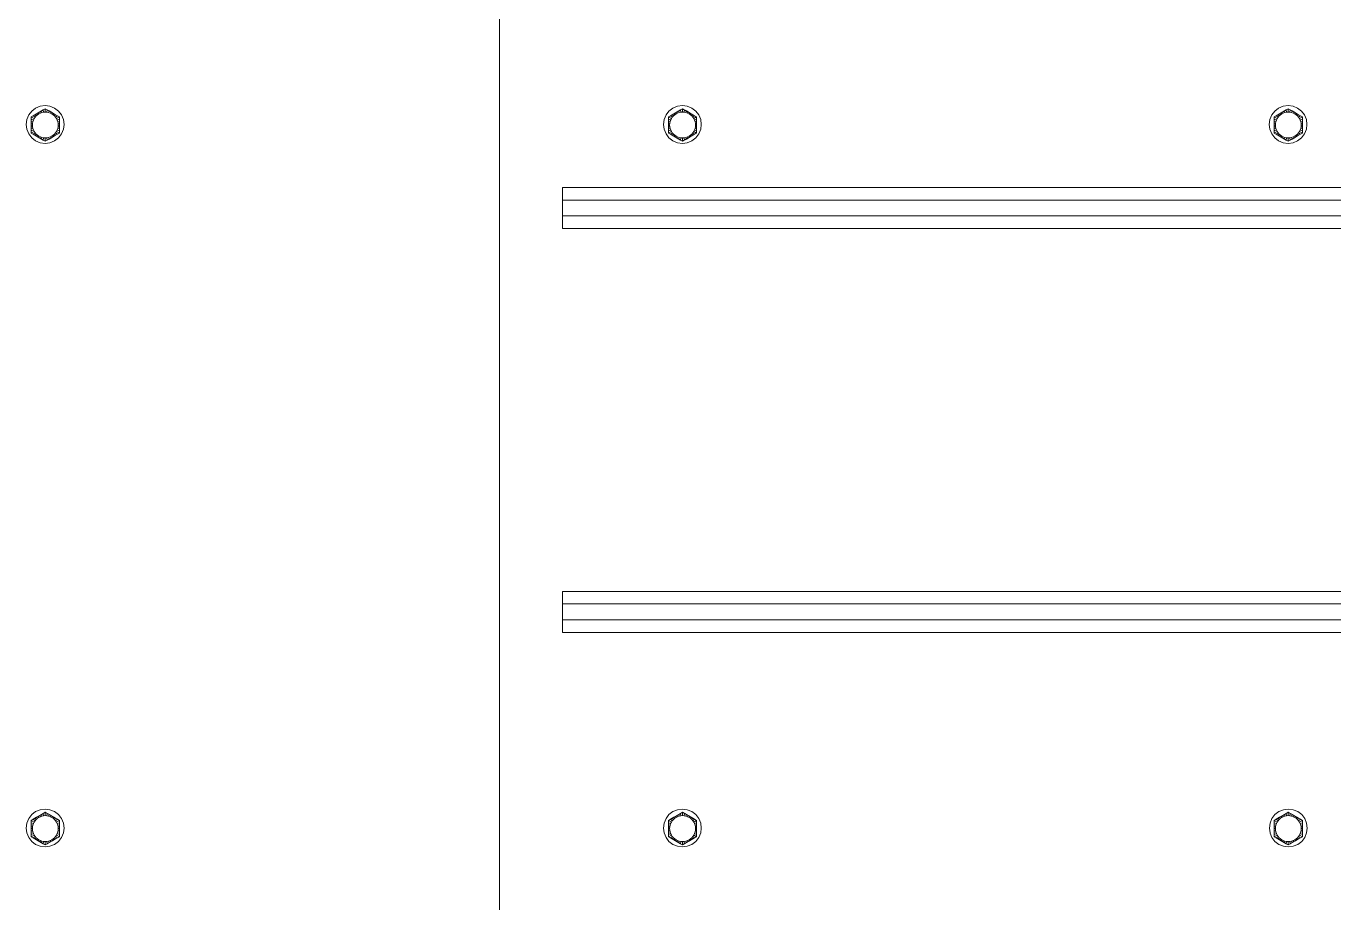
# Model space of a CAD drawing. Header units: inches. Extents: x -827 to 154, y -802 to 207.
# Drawn here: x -173.65 to -147.74, y -164.58 to -147.22 of the extents above; entities that cross this region are included whole.
import ezdxf

# ---------------------------------------------------------------- set-up
doc = ezdxf.new("R2010")
doc.units = ezdxf.units.IN
doc.header["$MEASUREMENT"] = 0
doc.layers.add('Layer0', color=7, linetype='Continuous', lineweight=9)
doc.layers.add('Shop_Sabre_RC-8_CNC_Router_skp', color=8, linetype='Continuous', lineweight=9)

# ---------------------------------------------------------------- blocks, each defined once
blk = doc.blocks.new('Shop_Sabre_RC-8_CNC_Router_skp_9-V86-Level 1')
at = {"layer": 'Layer0'}
for p, q in [((96.006, 2.445), (95.966, 2.423)), ((95.966, 2.423), (96.006, 2.445)), ((95.966, 2.377), (95.966, 2.423)), ((96.023, 2.39), (95.966, 2.423)), ((95.966, 2.377), (95.966, 2.423)), ((96.023, 2.39), (95.966, 2.423)), ((95.966, 2.377), (95.966, 2.101)), ((95.966, 2.377), (96.008, 2.36)), ((95.966, 2.377), (95.966, 2.336)), ((95.966, 2.377), (96.008, 2.36)), ((95.966, 2.101), (95.966, 2.377)), ((95.966, 2.336), (95.966, 2.377)), ((95.998, 2.328), (95.966, 2.336)), ((95.966, 2.299), (95.966, 2.336)), ((95.998, 2.328), (95.966, 2.336)), ((95.966, 2.299), (95.966, 2.336)), ((96.008, 2.36), (95.998, 2.328)), ((95.998, 2.328), (96.008, 2.36)), ((95.998, 2.328), (96.008, 2.36)), ((95.998, 2.328), (96.008, 2.36)), ((96.006, 2.445), (96.245, 2.583)), ((96.245, 2.583), (96.006, 2.445)), ((96.041, 2.466), (96.006, 2.445)), ((96.006, 2.445), (96.041, 2.466)), ((96.042, 2.418), (96.006, 2.445)), ((96.006, 2.445), (96.042, 2.418)), ((96.008, 2.36), (96.023, 2.39)), ((96.023, 2.39), (96.008, 2.36)), ((96.023, 2.39), (96.042, 2.418)), ((96.023, 2.39), (96.042, 2.418)), ((96.074, 2.485), (96.041, 2.466)), ((96.041, 2.466), (96.074, 2.485)), ((96.041, 2.466), (96.064, 2.443)), ((96.064, 2.443), (96.041, 2.466)), ((96.042, 2.418), (96.064, 2.443)), ((96.042, 2.418), (96.064, 2.443)), ((96.064, 2.443), (96.089, 2.465)), ((96.064, 2.443), (96.089, 2.465)), ((96.105, 2.503), (96.074, 2.485)), ((96.074, 2.485), (96.105, 2.503)), ((96.074, 2.485), (96.089, 2.465)), ((96.089, 2.465), (96.074, 2.485)), ((96.089, 2.465), (96.108, 2.477)), ((96.089, 2.465), (96.108, 2.477)), ((96.137, 2.521), (96.105, 2.503)), ((96.137, 2.521), (96.105, 2.503)), ((96.105, 2.503), (96.117, 2.483)), ((96.117, 2.483), (96.105, 2.503)), ((96.108, 2.477), (96.117, 2.483)), ((96.108, 2.477), (96.117, 2.483)), ((96.117, 2.483), (96.147, 2.498)), ((96.117, 2.483), (96.147, 2.498)), ((96.17, 2.54), (96.137, 2.521)), ((96.17, 2.54), (96.137, 2.521)), ((96.137, 2.521), (96.147, 2.498)), ((96.147, 2.498), (96.137, 2.521)), ((96.147, 2.498), (96.179, 2.509)), ((96.147, 2.498), (96.179, 2.509)), ((96.205, 2.561), (96.17, 2.54)), ((96.205, 2.561), (96.17, 2.54)), ((96.179, 2.509), (96.17, 2.54)), ((96.17, 2.54), (96.179, 2.509)), ((96.179, 2.509), (96.211, 2.515)), ((96.179, 2.509), (96.211, 2.515)), ((96.245, 2.583), (96.205, 2.561)), ((96.245, 2.583), (96.205, 2.561)), ((96.211, 2.515), (96.205, 2.561)), ((96.205, 2.561), (96.211, 2.515)), ((96.211, 2.515), (96.245, 2.518)), ((96.211, 2.515), (96.245, 2.518)), ((96.245, 2.583), (96.245, 2.518)), ((96.245, 2.518), (96.245, 2.583)), ((96.284, 2.561), (96.245, 2.583)), ((96.245, 2.583), (96.284, 2.561)), ((96.245, 2.518), (96.278, 2.515)), ((96.245, 2.518), (96.278, 2.515)), ((96.284, 2.561), (96.278, 2.515)), ((96.284, 2.561), (96.278, 2.515)), ((96.278, 2.515), (96.311, 2.509)), ((96.311, 2.509), (96.278, 2.515)), ((96.284, 2.561), (96.484, 2.445)), ((96.484, 2.445), (96.284, 2.561)), ((96.284, 2.561), (96.319, 2.54)), ((96.284, 2.561), (96.319, 2.54)), ((96.311, 2.509), (96.319, 2.54)), ((96.319, 2.54), (96.311, 2.509)), ((96.311, 2.509), (96.343, 2.498)), ((96.343, 2.498), (96.311, 2.509)), ((96.319, 2.54), (96.352, 2.521)), ((96.319, 2.54), (96.352, 2.521)), ((96.352, 2.521), (96.343, 2.498)), ((96.343, 2.498), (96.352, 2.521)), ((96.343, 2.498), (96.373, 2.483)), ((96.373, 2.483), (96.343, 2.498)), ((96.352, 2.521), (96.384, 2.503)), ((96.352, 2.521), (96.384, 2.503)), ((96.384, 2.503), (96.373, 2.483)), ((96.373, 2.483), (96.384, 2.503)), ((96.373, 2.483), (96.401, 2.465)), ((96.401, 2.465), (96.373, 2.483)), ((96.384, 2.503), (96.416, 2.485)), ((96.416, 2.485), (96.384, 2.503)), ((96.416, 2.485), (96.401, 2.465)), ((96.401, 2.465), (96.416, 2.485)), ((96.401, 2.465), (96.426, 2.443)), ((96.426, 2.443), (96.401, 2.465)), ((96.416, 2.485), (96.449, 2.466)), ((96.449, 2.466), (96.416, 2.485)), ((96.449, 2.466), (96.426, 2.443)), ((96.426, 2.443), (96.449, 2.466)), ((96.426, 2.443), (96.448, 2.418)), ((96.448, 2.418), (96.426, 2.443)), ((96.448, 2.418), (96.484, 2.445)), ((96.484, 2.445), (96.448, 2.418)), ((96.448, 2.418), (96.466, 2.39)), ((96.466, 2.39), (96.448, 2.418)), ((96.449, 2.466), (96.484, 2.445)), ((96.484, 2.445), (96.449, 2.466)), ((96.466, 2.39), (96.523, 2.423)), ((96.523, 2.423), (96.466, 2.39)), ((96.466, 2.39), (96.481, 2.36)), ((96.481, 2.36), (96.466, 2.39)), ((96.523, 2.377), (96.481, 2.36)), ((96.481, 2.36), (96.523, 2.377)), ((96.481, 2.36), (96.492, 2.328)), ((96.492, 2.328), (96.481, 2.36)), ((96.484, 2.445), (96.523, 2.423)), ((96.523, 2.423), (96.484, 2.445)), ((96.492, 2.328), (96.523, 2.336)), ((96.523, 2.336), (96.492, 2.328)), ((96.523, 2.423), (96.523, 2.101)), ((96.523, 2.101), (96.523, 2.423)), ((96.523, 2.377), (96.523, 2.423)), ((96.523, 2.423), (96.523, 2.377)), ((96.523, 2.336), (96.523, 2.377)), ((96.523, 2.377), (96.523, 2.336)), ((96.523, 2.299), (96.523, 2.336)), ((96.523, 2.336), (96.523, 2.299)), ((95.966, 2.299), (95.991, 2.295)), ((95.966, 2.299), (95.966, 2.262)), ((95.966, 2.299), (95.991, 2.295)), ((95.966, 2.262), (95.966, 2.299)), ((95.989, 2.262), (95.966, 2.262)), ((95.966, 2.262), (95.966, 2.225)), ((95.966, 2.262), (95.989, 2.262)), ((95.966, 2.225), (95.966, 2.262)), ((95.991, 2.228), (95.966, 2.225)), ((95.966, 2.225), (95.991, 2.228)), ((95.966, 2.187), (95.966, 2.225)), ((95.966, 2.225), (95.966, 2.187)), ((95.998, 2.196), (95.966, 2.187)), ((95.998, 2.196), (95.966, 2.187)), ((95.966, 2.146), (95.966, 2.187)), ((95.966, 2.146), (95.966, 2.187)), ((96.008, 2.164), (95.966, 2.146)), ((95.966, 2.146), (96.008, 2.164)), ((95.966, 2.146), (95.966, 2.101)), ((95.966, 2.101), (95.966, 2.146)), ((96.023, 2.134), (95.966, 2.101)), ((95.966, 2.101), (96.023, 2.134)), ((95.966, 2.101), (96.006, 2.078)), ((96.006, 2.078), (95.966, 2.101)), ((95.991, 2.295), (95.989, 2.262)), ((95.991, 2.295), (95.989, 2.262)), ((95.991, 2.295), (95.989, 2.262)), ((95.989, 2.262), (95.991, 2.295)), ((95.989, 2.262), (95.991, 2.228)), ((95.989, 2.262), (95.991, 2.228)), ((95.991, 2.228), (95.989, 2.262)), ((95.991, 2.228), (95.989, 2.262)), ((95.998, 2.328), (95.991, 2.295)), ((95.991, 2.295), (95.998, 2.328)), ((95.991, 2.295), (95.998, 2.328)), ((95.998, 2.328), (95.991, 2.295)), ((95.991, 2.228), (95.998, 2.196)), ((95.998, 2.196), (95.991, 2.228)), ((95.991, 2.228), (95.998, 2.196)), ((95.998, 2.196), (95.991, 2.228)), ((95.998, 2.196), (96.008, 2.164)), ((95.998, 2.196), (96.008, 2.164)), ((96.042, 2.106), (96.006, 2.078)), ((96.006, 2.078), (96.042, 2.106)), ((96.006, 2.078), (96.245, 1.94)), ((96.245, 1.94), (96.006, 2.078)), ((96.006, 2.078), (96.041, 2.058)), ((96.041, 2.058), (96.006, 2.078)), ((96.008, 2.164), (96.023, 2.134)), ((96.008, 2.164), (96.023, 2.134)), ((96.023, 2.134), (96.042, 2.106)), ((96.023, 2.134), (96.042, 2.106)), ((96.041, 2.058), (96.064, 2.081)), ((96.064, 2.081), (96.041, 2.058)), ((96.042, 2.106), (96.064, 2.081)), ((96.042, 2.106), (96.064, 2.081)), ((96.064, 2.081), (96.089, 2.059)), ((96.064, 2.081), (96.089, 2.059)), ((96.284, 1.963), (96.484, 2.078)), ((96.484, 2.078), (96.284, 1.963)), ((96.401, 2.059), (96.426, 2.081)), ((96.426, 2.081), (96.401, 2.059)), ((96.426, 2.081), (96.448, 2.106)), ((96.448, 2.106), (96.426, 2.081)), ((96.426, 2.081), (96.449, 2.058)), ((96.449, 2.058), (96.426, 2.081)), ((96.448, 2.106), (96.466, 2.134)), ((96.466, 2.134), (96.448, 2.106)), ((96.448, 2.106), (96.484, 2.078)), ((96.484, 2.078), (96.448, 2.106)), ((96.484, 2.078), (96.449, 2.058)), ((96.449, 2.058), (96.484, 2.078)), ((96.466, 2.134), (96.481, 2.164)), ((96.481, 2.164), (96.466, 2.134)), ((96.523, 2.101), (96.466, 2.134)), ((96.466, 2.134), (96.523, 2.101)), ((96.481, 2.164), (96.492, 2.196)), ((96.481, 2.164), (96.492, 2.196)), ((96.481, 2.164), (96.492, 2.196)), ((96.492, 2.196), (96.481, 2.164)), ((96.481, 2.164), (96.523, 2.146)), ((96.523, 2.146), (96.481, 2.164)), ((96.523, 2.101), (96.484, 2.078)), ((96.484, 2.078), (96.523, 2.101)), ((96.498, 2.295), (96.492, 2.328)), ((96.492, 2.328), (96.498, 2.295)), ((96.492, 2.328), (96.498, 2.295)), ((96.498, 2.295), (96.492, 2.328)), ((96.492, 2.196), (96.498, 2.228)), ((96.492, 2.196), (96.498, 2.228)), ((96.492, 2.196), (96.498, 2.228)), ((96.498, 2.228), (96.492, 2.196)), ((96.523, 2.187), (96.492, 2.196)), ((96.492, 2.196), (96.523, 2.187)), ((96.523, 2.299), (96.498, 2.295)), ((96.498, 2.295), (96.523, 2.299)), ((96.501, 2.262), (96.498, 2.295)), ((96.498, 2.295), (96.501, 2.262)), ((96.498, 2.295), (96.501, 2.262)), ((96.501, 2.262), (96.498, 2.295)), ((96.498, 2.228), (96.501, 2.262)), ((96.501, 2.262), (96.498, 2.228)), ((96.498, 2.228), (96.501, 2.262)), ((96.501, 2.262), (96.498, 2.228)), ((96.523, 2.225), (96.498, 2.228)), ((96.498, 2.228), (96.523, 2.225)), ((96.501, 2.262), (96.523, 2.262)), ((96.501, 2.262), (96.523, 2.262)), ((96.523, 2.262), (96.523, 2.299)), ((96.523, 2.299), (96.523, 2.262)), ((96.523, 2.225), (96.523, 2.262)), ((96.523, 2.225), (96.523, 2.262)), ((96.523, 2.187), (96.523, 2.225)), ((96.523, 2.187), (96.523, 2.225)), ((96.523, 2.146), (96.523, 2.187)), ((96.523, 2.146), (96.523, 2.187)), ((96.523, 2.146), (96.523, 2.101)), ((96.523, 2.101), (96.523, 2.146)), ((96.041, 2.058), (96.074, 2.039)), ((96.074, 2.039), (96.041, 2.058)), ((96.074, 2.039), (96.089, 2.059)), ((96.089, 2.059), (96.074, 2.039)), ((96.074, 2.039), (96.105, 2.021)), ((96.105, 2.021), (96.074, 2.039)), ((96.089, 2.059), (96.117, 2.04)), ((96.089, 2.059), (96.117, 2.04)), ((96.105, 2.021), (96.117, 2.04)), ((96.117, 2.04), (96.105, 2.021)), ((96.137, 2.002), (96.105, 2.021)), ((96.137, 2.002), (96.105, 2.021)), ((96.117, 2.04), (96.147, 2.026)), ((96.117, 2.04), (96.147, 2.026)), ((96.137, 2.002), (96.147, 2.026)), ((96.147, 2.026), (96.137, 2.002)), ((96.17, 1.983), (96.137, 2.002)), ((96.17, 1.983), (96.137, 2.002)), ((96.147, 2.026), (96.179, 2.015)), ((96.147, 2.026), (96.179, 2.015)), ((96.179, 2.015), (96.17, 1.983)), ((96.17, 1.983), (96.179, 2.015)), ((96.205, 1.963), (96.17, 1.983)), ((96.205, 1.963), (96.17, 1.983)), ((96.179, 2.015), (96.211, 2.008)), ((96.179, 2.015), (96.211, 2.008)), ((96.205, 1.963), (96.211, 2.008)), ((96.211, 2.008), (96.205, 1.963)), ((96.245, 1.94), (96.205, 1.963)), ((96.245, 1.94), (96.205, 1.963)), ((96.211, 2.008), (96.245, 2.006)), ((96.211, 2.008), (96.245, 2.006)), ((96.245, 2.006), (96.278, 2.008)), ((96.245, 2.006), (96.278, 2.008)), ((96.245, 2.006), (96.245, 1.94)), ((96.245, 1.94), (96.245, 2.006)), ((96.245, 1.94), (96.284, 1.963)), ((96.284, 1.963), (96.245, 1.94)), ((96.278, 2.008), (96.311, 2.015)), ((96.311, 2.015), (96.278, 2.008)), ((96.284, 1.963), (96.278, 2.008)), ((96.284, 1.963), (96.278, 2.008)), ((96.284, 1.963), (96.319, 1.983)), ((96.284, 1.963), (96.319, 1.983)), ((96.311, 2.015), (96.343, 2.026)), ((96.343, 2.026), (96.311, 2.015)), ((96.311, 2.015), (96.319, 1.983)), ((96.319, 1.983), (96.311, 2.015)), ((96.319, 1.983), (96.352, 2.002)), ((96.319, 1.983), (96.352, 2.002)), ((96.343, 2.026), (96.373, 2.04)), ((96.373, 2.04), (96.343, 2.026)), ((96.343, 2.026), (96.352, 2.002)), ((96.352, 2.002), (96.343, 2.026)), ((96.352, 2.002), (96.384, 2.021)), ((96.352, 2.002), (96.384, 2.021)), ((96.373, 2.04), (96.401, 2.059)), ((96.401, 2.059), (96.373, 2.04)), ((96.384, 2.021), (96.373, 2.04)), ((96.373, 2.04), (96.384, 2.021)), ((96.416, 2.039), (96.384, 2.021)), ((96.384, 2.021), (96.416, 2.039)), ((96.416, 2.039), (96.401, 2.059)), ((96.401, 2.059), (96.416, 2.039)), ((96.416, 2.039), (96.449, 2.058)), ((96.449, 2.058), (96.416, 2.039))]:
    blk.add_line(p, q, dxfattribs=at)
blk = doc.blocks.new('Shop_Sabre_RC-8_CNC_Router_skp_144-V87-Level 1')
blk.add_blockref('Shop_Sabre_RC-8_CNC_Router_skp_9-V86-Level 1', (12.626, 0))
blk = doc.blocks.new('Shop_Sabre_RC-8_CNC_Router_skp_139-402878-Level 1')
at = {"layer": 'Layer0'}
for p, q in [((96.812, 0.562), (58.812, 0.562)), ((96.812, 0.562), (58.812, 0.562)), ((58.812, 0.25), (96.812, 0.25)), ((58.812, 0.25), (96.812, 0.25))]:
    blk.add_line(p, q, dxfattribs=at)
blk = doc.blocks.new('Shop_Sabre_RC-8_CNC_Router_skp_138-402877-Level 1')
at = {"layer": 'Layer0'}
for p, q in [((96.8125, 0.5625), (58.8125, 0.5625)), ((96.8125, 0.5625), (58.8125, 0.5625)), ((58.8125, 0.25), (96.8125, 0.25)), ((58.8125, 0.25), (96.8125, 0.25))]:
    blk.add_line(p, q, dxfattribs=at)
blk = doc.blocks.new('Shop_Sabre_RC-8_CNC_Router_skp_135-402874-Level 1')
at = {"layer": 'Layer0'}
for p, q in [((99.875, 0.25), (99.875, 59.75)), ((99.875, 0.25), (99.875, 59.75)), ((99.875, 0.25), (99.875, 59.75)), ((83.919, 30.625), (83.882, 30.535)), ((83.919, 30.625), (83.882, 30.535)), ((83.979, 30.703), (83.919, 30.625)), ((83.979, 30.703), (83.919, 30.625)), ((84.056, 30.762), (83.979, 30.703)), ((83.979, 30.703), (84.056, 30.762)), ((84.147, 30.8), (84.056, 30.762)), ((84.147, 30.8), (84.056, 30.762)), ((84.147, 30.8), (84.244, 30.813)), ((84.244, 30.813), (84.147, 30.8)), ((84.244, 30.813), (84.341, 30.8)), ((84.341, 30.8), (84.244, 30.813)), ((84.341, 30.8), (84.431, 30.762)), ((84.431, 30.762), (84.341, 30.8)), ((84.431, 30.762), (84.509, 30.703)), ((84.509, 30.703), (84.431, 30.762)), ((84.509, 30.703), (84.569, 30.625)), ((84.509, 30.703), (84.569, 30.625)), ((84.569, 30.625), (84.603, 30.543)), ((84.569, 30.625), (84.603, 30.543)), ((95.924, 30.625), (95.886, 30.535)), ((95.924, 30.625), (95.886, 30.535)), ((95.983, 30.703), (95.924, 30.625)), ((95.983, 30.703), (95.924, 30.625)), ((95.983, 30.703), (96.061, 30.762)), ((95.983, 30.703), (96.061, 30.762)), ((96.061, 30.762), (96.151, 30.8)), ((96.151, 30.8), (96.061, 30.762)), ((96.151, 30.8), (96.249, 30.813)), ((96.249, 30.813), (96.151, 30.8)), ((96.249, 30.813), (96.346, 30.8)), ((96.346, 30.8), (96.249, 30.813)), ((96.346, 30.8), (96.436, 30.762)), ((96.436, 30.762), (96.346, 30.8)), ((96.436, 30.762), (96.514, 30.703)), ((96.514, 30.703), (96.436, 30.762)), ((96.514, 30.703), (96.573, 30.625)), ((96.514, 30.703), (96.573, 30.625)), ((96.573, 30.625), (96.611, 30.535)), ((96.573, 30.625), (96.611, 30.535)), ((108.513, 30.535), (108.55, 30.625)), ((108.55, 30.625), (108.513, 30.535)), ((108.55, 30.625), (108.61, 30.703)), ((108.61, 30.703), (108.55, 30.625)), ((108.61, 30.703), (108.687, 30.762)), ((108.61, 30.703), (108.687, 30.762)), ((108.687, 30.762), (108.778, 30.8)), ((108.778, 30.8), (108.687, 30.762)), ((108.778, 30.8), (108.875, 30.813)), ((108.875, 30.813), (108.778, 30.8)), ((108.875, 30.813), (108.972, 30.8)), ((108.972, 30.8), (108.875, 30.813)), ((108.972, 30.8), (109.062, 30.762)), ((109.062, 30.762), (108.972, 30.8)), ((109.062, 30.762), (109.14, 30.703)), ((109.14, 30.703), (109.062, 30.762)), ((109.14, 30.703), (109.2, 30.625)), ((109.14, 30.703), (109.2, 30.625)), ((109.2, 30.625), (109.237, 30.535)), ((109.2, 30.625), (109.237, 30.535)), ((83.869, 30.438), (83.882, 30.535)), ((83.882, 30.535), (83.869, 30.438)), ((83.882, 30.34), (83.869, 30.438)), ((83.869, 30.438), (83.882, 30.34)), ((83.919, 30.25), (83.882, 30.34)), ((83.882, 30.34), (83.919, 30.25)), ((84.569, 30.25), (84.606, 30.34)), ((84.606, 30.34), (84.569, 30.25)), ((84.603, 30.543), (84.606, 30.535)), ((84.603, 30.543), (84.606, 30.535)), ((84.619, 30.438), (84.606, 30.535)), ((84.606, 30.535), (84.619, 30.438)), ((84.606, 30.34), (84.619, 30.438)), ((84.619, 30.438), (84.606, 30.34)), ((95.874, 30.438), (95.886, 30.535)), ((95.886, 30.535), (95.874, 30.438)), ((95.886, 30.34), (95.874, 30.438)), ((95.874, 30.438), (95.886, 30.34)), ((95.924, 30.25), (95.886, 30.34)), ((95.886, 30.34), (95.924, 30.25)), ((96.573, 30.25), (96.611, 30.34)), ((96.611, 30.34), (96.573, 30.25)), ((96.624, 30.438), (96.611, 30.535)), ((96.611, 30.535), (96.624, 30.438)), ((96.611, 30.34), (96.624, 30.438)), ((96.624, 30.438), (96.611, 30.34)), ((108.5, 30.438), (108.513, 30.535)), ((108.513, 30.535), (108.5, 30.438)), ((108.5, 30.438), (108.513, 30.34)), ((108.5, 30.438), (108.513, 30.34)), ((108.513, 30.34), (108.55, 30.25)), ((108.513, 30.34), (108.55, 30.25)), ((109.2, 30.25), (109.237, 30.34)), ((109.237, 30.34), (109.2, 30.25)), ((109.25, 30.438), (109.237, 30.535)), ((109.237, 30.535), (109.25, 30.438)), ((109.25, 30.438), (109.237, 30.34)), ((109.25, 30.438), (109.237, 30.34)), ((83.979, 30.172), (83.919, 30.25)), ((83.919, 30.25), (83.979, 30.172)), ((84.056, 30.113), (83.979, 30.172)), ((84.056, 30.113), (83.979, 30.172)), ((84.147, 30.075), (84.056, 30.113)), ((84.147, 30.075), (84.056, 30.113)), ((84.147, 30.075), (84.244, 30.063)), ((84.244, 30.063), (84.147, 30.075)), ((84.244, 30.063), (84.341, 30.075)), ((84.341, 30.075), (84.244, 30.063)), ((84.341, 30.075), (84.431, 30.113)), ((84.431, 30.113), (84.341, 30.075)), ((84.431, 30.113), (84.509, 30.172)), ((84.431, 30.113), (84.509, 30.172)), ((84.509, 30.172), (84.569, 30.25)), ((84.569, 30.25), (84.509, 30.172)), ((95.924, 30.25), (95.983, 30.172)), ((95.924, 30.25), (95.983, 30.172)), ((95.983, 30.172), (96.061, 30.113)), ((96.061, 30.113), (95.983, 30.172)), ((96.061, 30.113), (96.151, 30.075)), ((96.151, 30.075), (96.061, 30.113)), ((96.151, 30.075), (96.249, 30.063)), ((96.249, 30.063), (96.151, 30.075)), ((96.249, 30.063), (96.346, 30.075)), ((96.346, 30.075), (96.249, 30.063)), ((96.346, 30.075), (96.436, 30.113)), ((96.436, 30.113), (96.346, 30.075)), ((96.436, 30.113), (96.514, 30.172)), ((96.436, 30.113), (96.514, 30.172)), ((96.514, 30.172), (96.573, 30.25)), ((96.573, 30.25), (96.514, 30.172)), ((108.55, 30.25), (108.61, 30.172)), ((108.55, 30.25), (108.61, 30.172)), ((108.61, 30.172), (108.687, 30.113)), ((108.687, 30.113), (108.61, 30.172)), ((108.687, 30.113), (108.778, 30.075)), ((108.778, 30.075), (108.687, 30.113)), ((108.778, 30.075), (108.875, 30.063)), ((108.875, 30.063), (108.778, 30.075)), ((108.875, 30.063), (108.972, 30.075)), ((108.972, 30.075), (108.875, 30.063)), ((108.972, 30.075), (109.062, 30.113)), ((109.062, 30.113), (108.972, 30.075)), ((109.062, 30.113), (109.14, 30.172)), ((109.062, 30.113), (109.14, 30.172)), ((109.14, 30.172), (109.2, 30.25)), ((109.2, 30.25), (109.14, 30.172)), ((60.625, 26.563), (98.625, 26.563)), ((98.625, 26.563), (60.625, 26.563)), ((98.625, 26.563), (98.625, 25.75)), ((98.625, 26.563), (98.625, 25.75)), ((98.625, 25.75), (60.625, 25.75)), ((60.625, 25.75), (98.625, 25.75)), ((98.625, 18.563), (60.625, 18.563)), ((60.625, 18.563), (98.625, 18.563)), ((98.625, 17.75), (98.625, 18.563)), ((98.625, 18.563), (98.625, 17.75)), ((60.625, 17.75), (98.625, 17.75)), ((60.625, 17.75), (98.625, 17.75)), ((84.151, 16.862), (84.061, 16.825)), ((84.151, 16.862), (84.061, 16.825)), ((84.249, 16.875), (84.151, 16.862)), ((84.249, 16.875), (84.151, 16.862)), ((84.249, 16.875), (84.346, 16.862)), ((84.346, 16.862), (84.249, 16.875)), ((84.346, 16.862), (84.436, 16.825)), ((84.436, 16.825), (84.346, 16.862)), ((96.151, 16.862), (96.061, 16.825)), ((96.151, 16.862), (96.061, 16.825)), ((96.151, 16.862), (96.249, 16.875)), ((96.249, 16.875), (96.151, 16.862)), ((96.249, 16.875), (96.346, 16.862)), ((96.346, 16.862), (96.249, 16.875)), ((96.346, 16.862), (96.436, 16.825)), ((96.436, 16.825), (96.346, 16.862)), ((108.687, 16.825), (108.778, 16.862)), ((108.778, 16.862), (108.687, 16.825)), ((108.778, 16.862), (108.875, 16.875)), ((108.875, 16.875), (108.778, 16.862)), ((108.875, 16.875), (108.972, 16.862)), ((108.972, 16.862), (108.875, 16.875)), ((108.972, 16.862), (109.062, 16.825)), ((109.062, 16.825), (108.972, 16.862)), ((83.874, 16.5), (83.886, 16.597)), ((83.886, 16.597), (83.874, 16.5)), ((83.924, 16.688), (83.886, 16.597)), ((83.924, 16.688), (83.886, 16.597)), ((83.983, 16.765), (83.924, 16.688)), ((83.983, 16.765), (83.924, 16.688)), ((84.061, 16.825), (83.983, 16.765)), ((83.983, 16.765), (84.061, 16.825)), ((84.436, 16.825), (84.514, 16.765)), ((84.514, 16.765), (84.436, 16.825)), ((84.514, 16.765), (84.573, 16.688)), ((84.514, 16.765), (84.573, 16.688)), ((84.573, 16.688), (84.611, 16.597)), ((84.573, 16.688), (84.611, 16.597)), ((84.624, 16.5), (84.611, 16.597)), ((84.611, 16.597), (84.624, 16.5)), ((95.874, 16.5), (95.886, 16.597)), ((95.886, 16.597), (95.874, 16.5)), ((95.924, 16.688), (95.886, 16.597)), ((95.924, 16.688), (95.886, 16.597)), ((95.983, 16.765), (95.924, 16.688)), ((95.983, 16.765), (95.924, 16.688)), ((96.061, 16.825), (95.983, 16.765)), ((95.983, 16.765), (96.061, 16.825)), ((96.436, 16.825), (96.514, 16.765)), ((96.514, 16.765), (96.436, 16.825)), ((96.514, 16.765), (96.573, 16.688)), ((96.514, 16.765), (96.573, 16.688)), ((96.573, 16.688), (96.611, 16.597)), ((96.573, 16.688), (96.611, 16.597)), ((96.624, 16.5), (96.611, 16.597)), ((96.611, 16.597), (96.624, 16.5)), ((108.5, 16.5), (108.513, 16.597)), ((108.513, 16.597), (108.5, 16.5)), ((108.513, 16.597), (108.55, 16.688)), ((108.55, 16.688), (108.513, 16.597)), ((108.55, 16.688), (108.61, 16.765)), ((108.61, 16.765), (108.55, 16.688)), ((108.61, 16.765), (108.687, 16.825)), ((108.61, 16.765), (108.687, 16.825)), ((109.062, 16.825), (109.14, 16.765)), ((109.14, 16.765), (109.062, 16.825)), ((109.14, 16.765), (109.2, 16.688)), ((109.14, 16.765), (109.2, 16.688)), ((109.2, 16.688), (109.237, 16.597)), ((109.2, 16.688), (109.237, 16.597)), ((109.25, 16.5), (109.237, 16.597)), ((109.237, 16.597), (109.25, 16.5)), ((83.886, 16.403), (83.874, 16.5)), ((83.874, 16.5), (83.886, 16.403)), ((83.924, 16.313), (83.886, 16.403)), ((83.886, 16.403), (83.924, 16.313)), ((84.573, 16.313), (84.611, 16.403)), ((84.611, 16.403), (84.573, 16.313)), ((84.611, 16.403), (84.624, 16.5)), ((84.624, 16.5), (84.611, 16.403)), ((95.886, 16.403), (95.874, 16.5)), ((95.874, 16.5), (95.886, 16.403)), ((95.924, 16.313), (95.886, 16.403)), ((95.886, 16.403), (95.924, 16.313)), ((96.573, 16.313), (96.611, 16.403)), ((96.611, 16.403), (96.573, 16.313)), ((96.611, 16.403), (96.624, 16.5)), ((96.624, 16.5), (96.611, 16.403)), ((108.5, 16.5), (108.513, 16.403)), ((108.5, 16.5), (108.513, 16.403)), ((108.513, 16.403), (108.55, 16.313)), ((108.513, 16.403), (108.55, 16.313)), ((109.2, 16.313), (109.237, 16.403)), ((109.237, 16.403), (109.2, 16.313)), ((109.25, 16.5), (109.237, 16.403)), ((109.25, 16.5), (109.237, 16.403)), ((83.983, 16.235), (83.924, 16.313)), ((83.924, 16.313), (83.983, 16.235)), ((84.061, 16.175), (83.983, 16.235)), ((84.061, 16.175), (83.983, 16.235)), ((84.151, 16.138), (84.061, 16.175)), ((84.151, 16.138), (84.061, 16.175)), ((84.151, 16.138), (84.249, 16.125)), ((84.249, 16.125), (84.151, 16.138)), ((84.249, 16.125), (84.346, 16.138)), ((84.346, 16.138), (84.249, 16.125)), ((84.346, 16.138), (84.436, 16.175)), ((84.436, 16.175), (84.346, 16.138)), ((84.436, 16.175), (84.514, 16.235)), ((84.436, 16.175), (84.514, 16.235)), ((84.514, 16.235), (84.573, 16.313)), ((84.573, 16.313), (84.514, 16.235)), ((95.924, 16.313), (95.983, 16.235)), ((95.924, 16.313), (95.983, 16.235)), ((95.983, 16.235), (96.061, 16.175)), ((96.061, 16.175), (95.983, 16.235)), ((96.061, 16.175), (96.151, 16.138)), ((96.151, 16.138), (96.061, 16.175)), ((96.151, 16.138), (96.249, 16.125)), ((96.249, 16.125), (96.151, 16.138)), ((96.249, 16.125), (96.346, 16.138)), ((96.346, 16.138), (96.249, 16.125)), ((96.346, 16.138), (96.436, 16.175)), ((96.436, 16.175), (96.346, 16.138)), ((96.436, 16.175), (96.514, 16.235)), ((96.436, 16.175), (96.514, 16.235)), ((96.514, 16.235), (96.573, 16.313)), ((96.573, 16.313), (96.514, 16.235)), ((108.55, 16.313), (108.61, 16.235)), ((108.55, 16.313), (108.61, 16.235)), ((108.61, 16.235), (108.687, 16.175)), ((108.687, 16.175), (108.61, 16.235)), ((108.687, 16.175), (108.778, 16.138)), ((108.778, 16.138), (108.687, 16.175)), ((108.778, 16.138), (108.875, 16.125)), ((108.875, 16.125), (108.778, 16.138)), ((108.875, 16.125), (108.972, 16.138)), ((108.972, 16.138), (108.875, 16.125)), ((108.972, 16.138), (109.062, 16.175)), ((109.062, 16.175), (108.972, 16.138)), ((109.062, 16.175), (109.14, 16.235)), ((109.062, 16.175), (109.14, 16.235)), ((109.14, 16.235), (109.2, 16.313)), ((109.2, 16.313), (109.14, 16.235))]:
    blk.add_line(p, q, dxfattribs=at)
for name, p in [('Shop_Sabre_RC-8_CNC_Router_skp_144-V87-Level 1', (-24.626, 28.187)), ('Shop_Sabre_RC-8_CNC_Router_skp_144-V87-Level 1', (-12.626, 28.187)), ('Shop_Sabre_RC-8_CNC_Router_skp_144-V87-Level 1', (0, 28.187)), ('Shop_Sabre_RC-8_CNC_Router_skp_139-402878-Level 1', (1.812, 25.75)), ('Shop_Sabre_RC-8_CNC_Router_skp_138-402877-Level 1', (1.812, 17.75)), ('Shop_Sabre_RC-8_CNC_Router_skp_144-V87-Level 1', (-24.626, 14.25)), ('Shop_Sabre_RC-8_CNC_Router_skp_144-V87-Level 1', (-12.626, 14.25)), ('Shop_Sabre_RC-8_CNC_Router_skp_144-V87-Level 1', (0, 14.25))]:
    blk.add_blockref(name, p)
blk = doc.blocks.new('Shop_Sabre_RC-8_CNC_Router_skp_1-402740-Level 1')
blk.add_blockref('Shop_Sabre_RC-8_CNC_Router_skp_135-402874-Level 1', (0, 0))
blk = doc.blocks.new('Shop_Sabre_RC-8_CNC_Router_skp-402726-Level 1')
blk.add_blockref('Shop_Sabre_RC-8_CNC_Router_skp_1-402740-Level 1', (0, 0))

msp = doc.modelspace()

# ---------------------------------------------------------------- block references
at = {"layer": 'Shop_Sabre_RC-8_CNC_Router_skp', "color": 7, "rotation": 180}
msp.add_blockref('Shop_Sabre_RC-8_CNC_Router_skp-402726-Level 1', (-64.395614, -132.663924), dxfattribs=at)

doc.saveas('drawing.dxf')
